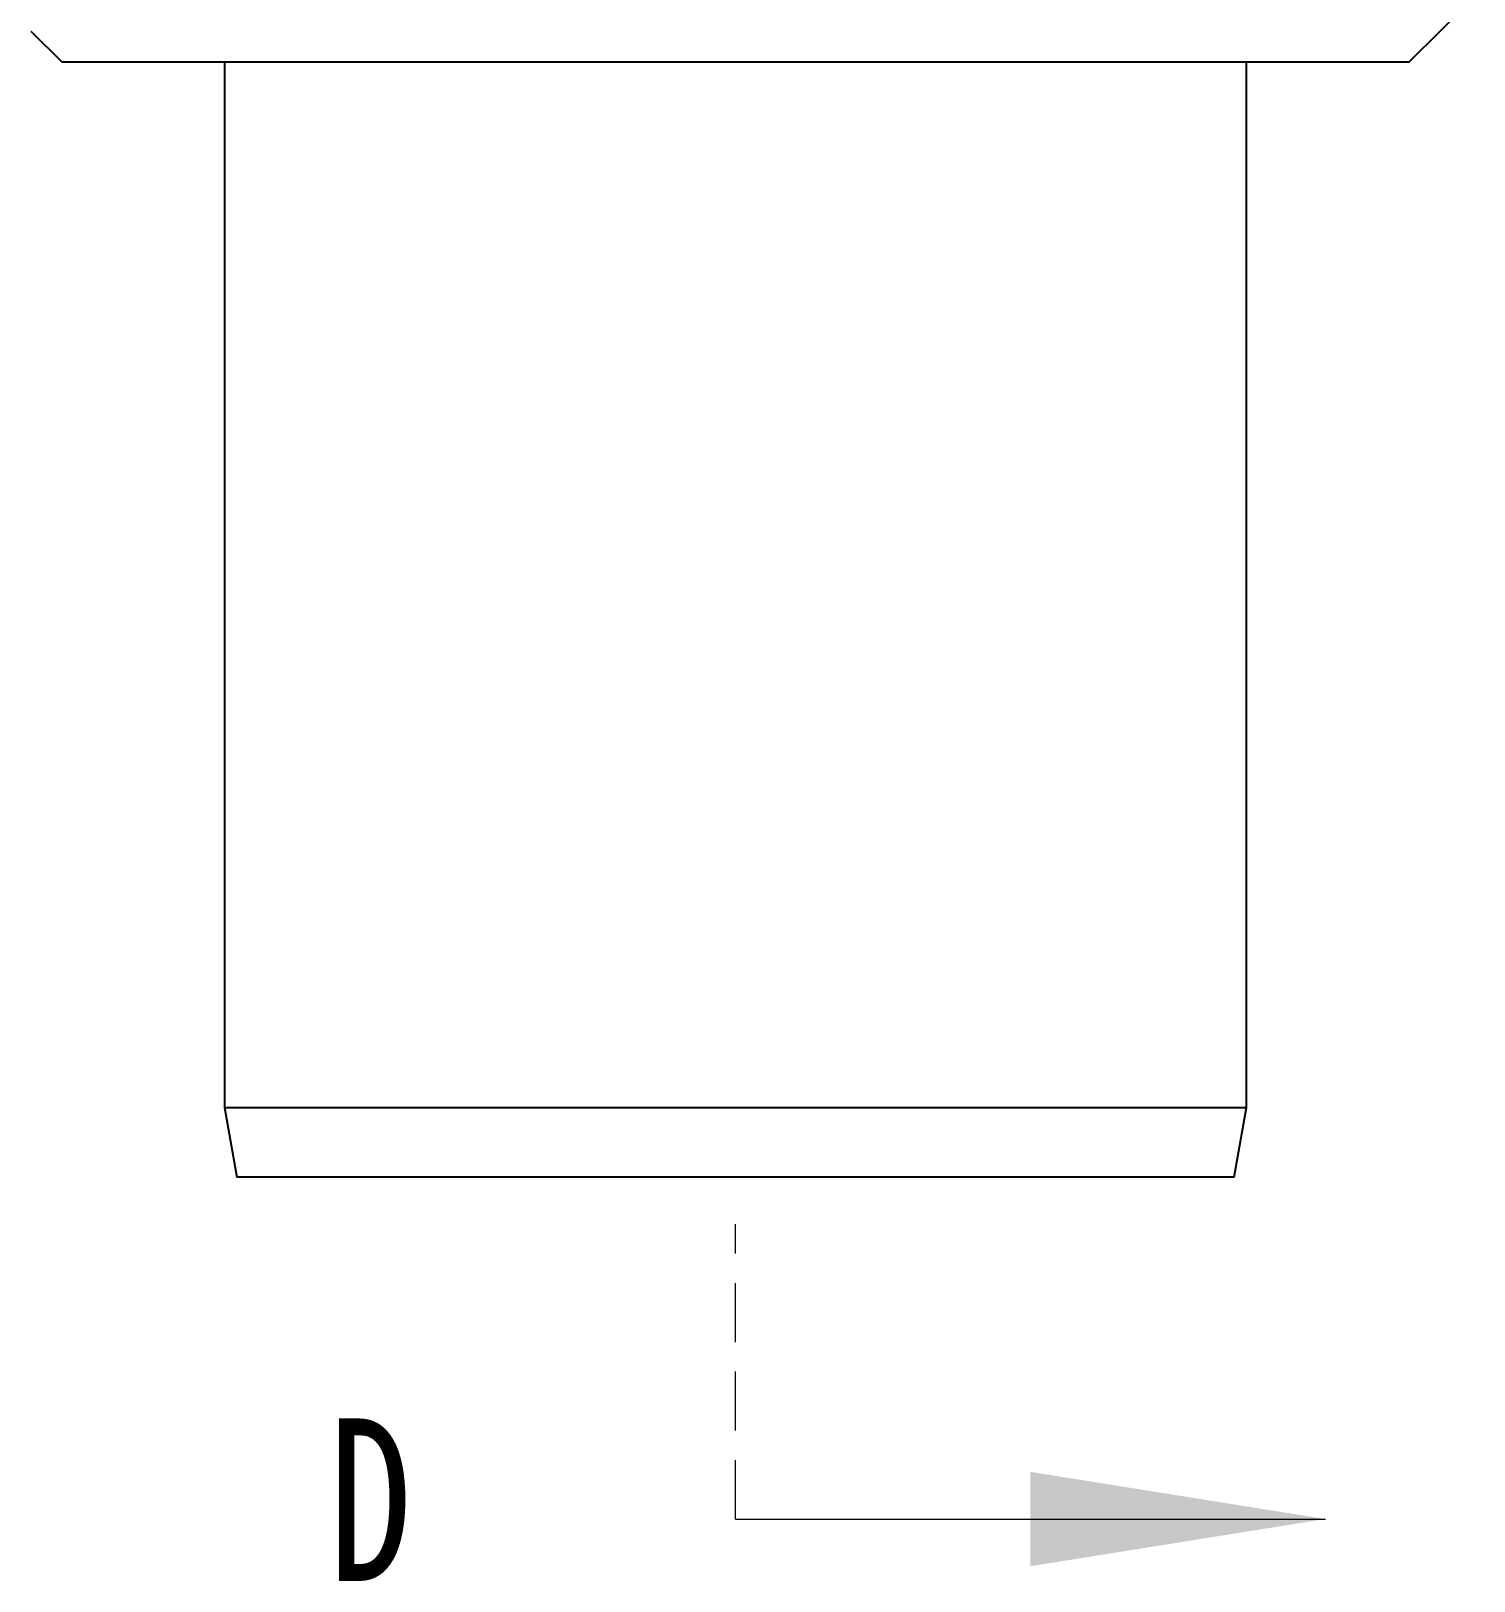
# Model space of a CAD drawing. Header units: millimetres. Extents: x 0 to 297, y 0 to 210.
# Drawn here: x 170.08 to 201.15, y 109.41 to 142.78 of the extents above; entities that cross this region are included whole.
import ezdxf

# ---------------------------------------------------------------- set-up
doc = ezdxf.new("R2010")
doc.units = ezdxf.units.MM
doc.linetypes.add('HIDDEN', pattern=[1.905, 1.27, -0.635])
doc.styles.add('SLDTEXTSTYLE1', font='HYSWLONGFANGSONG.TTF')

msp = doc.modelspace()

# ---------------------------------------------------------------- linework, layer by layer
at = {"color": 7, "linetype": 'Continuous', "lineweight": 25}
for p, q in [((199.7515848, 142.1067164), (201.1523738, 143.5075054)), ((170.081684, 142.7766172), (170.7515848, 142.1067164)), ((199.7515848, 142.1067164), (170.7515848, 142.1067164)), ((174.2515848, 142.1067164), (174.2515848, 119.6067164)), ((196.2515848, 119.6067164), (196.2515848, 142.1067164)), ((174.2515848, 119.6067164), (174.5160752, 118.1067164)), ((174.2515848, 119.6067164), (196.2515848, 119.6067164)), ((195.9870943, 118.1067164), (196.2515848, 119.6067164)), ((195.9870943, 118.1067164), (174.5160752, 118.1067164))]:
    msp.add_line(p, q, dxfattribs=at)
at = {"color": 7, "linetype": 'HIDDEN', "lineweight": 18}
msp.add_line((185.2515848, 110.7467164), (185.2515848, 117.0967164), dxfattribs=at)
at = {"color": 7, "linetype": 'Continuous', "lineweight": 18}
msp.add_line((185.2515848, 110.7467164), (197.9515848, 110.7467164), dxfattribs=at)
msp.add_solid([(197.9515848, 110.7467164), (191.6015848, 111.7627164), (191.6015848, 109.7307164)], dxfattribs=at)

# ---------------------------------------------------------------- texts
at = {"color": 7, "linetype": 'Continuous', "insert": (176.4926944, 112.9128186), "char_height": 3.5, "attachment_point": 1, "style": 'SLDTEXTSTYLE1'}
msp.add_mtext('D', dxfattribs=at)

doc.saveas('drawing.dxf')
